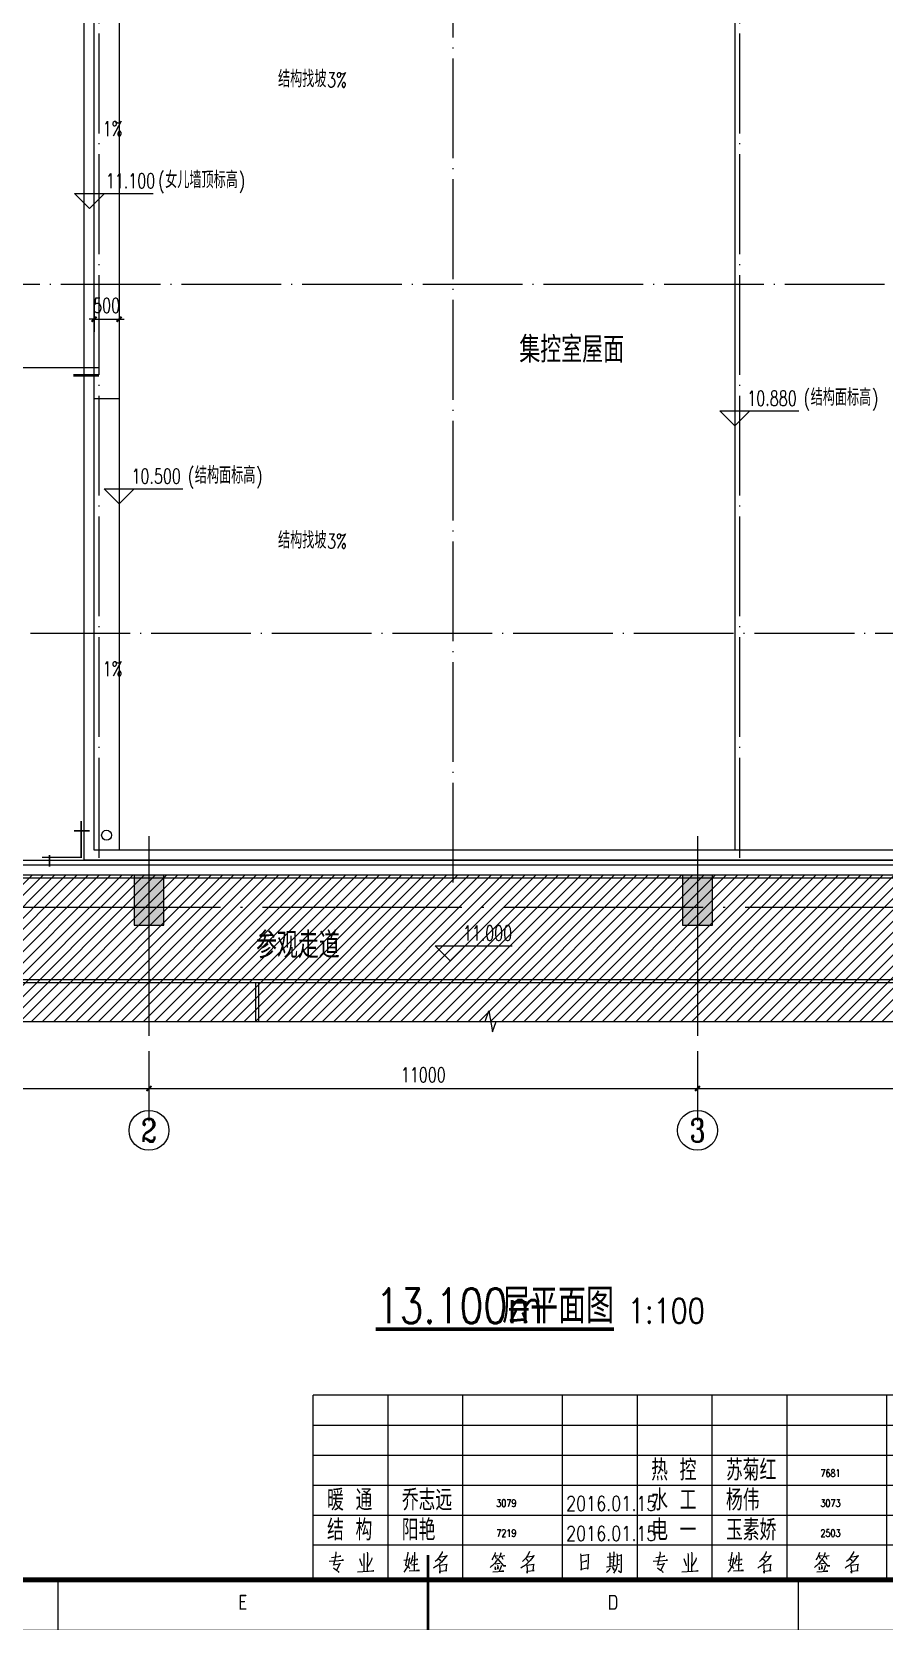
# Model space of a CAD drawing. Extents: x -93062 to 326984, y -142534 to 91021.
# Drawn here: x 146443 to 163530, y 6871 to 38924 of the extents above; entities that cross this region are included whole.
import ezdxf
from ezdxf.enums import TextEntityAlignment as Align

# ---------------------------------------------------------------- set-up
doc = ezdxf.new("R2010")
doc.units = 0
doc.header["$LTSCALE"] = 1000
doc.header["$MEASUREMENT"] = 0
doc.linetypes.add('DOTE', pattern=[2.42, 2, -0.2, 0.02, -0.2])
doc.layers.get('0').update_dxf_attribs({"color": 8})
doc.layers.get('Defpoints').update_dxf_attribs({"color": 8})
for name, color, linetype in [('AXIS', 8, 'Continuous'), ('AXIS_TEXT', 8, 'Continuous'), ('COLUMN', 8, 'Continuous'), ('DIM_ELEV', 8, 'Continuous'), ('DIM_IDEN', 8, 'Continuous'), ('DIM_SYMB', 8, 'Continuous'), ('DOTE', 8, 'DOTE'), ('GROUND', 8, 'Continuous'), ('HANDRAIL', 8, 'FENCELINE1'), ('HQ1', 8, 'Continuous'), ('HQ2', 8, 'Continuous'), ('PROFILED STEEL SHEET', 8, 'Continuous'), ('PUB_DIM', 8, 'Continuous'), ('PUB_HATCH', 8, 'Continuous'), ('PUB_TEXT', 8, 'Continuous'), ('TEXT', 8, 'Continuous'), ('WALL-PARAPET', 8, 'Continuous')]:
    doc.layers.add(name, color=color, linetype=linetype)
doc.styles.add('_TCH_AXIS', font='COMPLEX', dxfattribs={"bigfont": 'GBCBIG'})
doc.styles.add('_TCH_DIM', font='SIMPLEX', dxfattribs={"bigfont": 'GBCBIG'})
doc.styles.add('_TCH_DIM_T3', font='SIMPLEX', dxfattribs={"width": 0.705882, "bigfont": 'GBCBIG'})
doc.styles.add('COMPLEX', font='COMPLEX')
doc.styles.add('HZTXT', font='geditxt.shx', dxfattribs={"width": 0.8, "bigfont": 'hztxt1.shx'})
doc.styles.get("Standard").update_dxf_attribs({"font": 'gbenor.shx', "bigfont": 'gbcbig.shx'})
doc.styles.add('TK', font='GEDITXT.SHX', dxfattribs={"width": 0.85, "height": 3.5, "bigfont": 'DXT.SHX'})
doc.linetypes.add('FENCELINE1', pattern='A,0.25,-0.1,[133,ltypeshp.shx,S=0.1,R=0,X=-0.1,Y=0],-0.1,1', length=1.45)
doc.dimstyles.new('_TCH_ARCH&&100', dxfattribs={"dimtxt": 297.5, "dimasz": 100, "dimexe": 250, "dimexo": 300, "dimgap": 126.25, "dimtad": 1, "dimdec": 0, "dimzin": 0, "dimdsep": 46, "dimtxsty": '_TCH_DIM_T3', "dimblk": 'ARCHTICK', "dimcen": 0.09, "dimazin": 2, "dimtfac": 1, "dimtdec": 0, "dimtix": 1, "dimtmove": 2, "dimatfit": 3, "dimfxl": 1, "dimtolj": 1, "dimtzin": 0, "dimarcsym": 0})

# ---------------------------------------------------------------- blocks, each defined once
blk = doc.blocks.new('GEDI_WK_A1_V')
at = {"color": 3}
for p, q in [((222.75, 10), (222.75, 0)), ((297, 10), (297, 0)), ((371.25, 10), (371.25, 0))]:
    blk.add_line(p, q, dxfattribs=at)
for points, const_width in [([(0, 841), (0, 0), (594, 0), (594, 841)], 0.1), ([(10, 816), (10, 10), (584, 10), (584, 816)], 1)]:
    blk.add_lwpolyline(points, close=True, dxfattribs=dict(at, const_width=const_width))
at = {"color": 3, "const_width": 0.5}
blk.add_lwpolyline([(297, 15), (297, 0)], dxfattribs=at)
at = {"color": 3}
for s, p in [('E', (259.88, 4)), ('D', (334.12, 4))]:
    blk.add_text(s, height=3, dxfattribs=at).set_placement(p, align=Align.CENTER)
blk = doc.blocks.new('GEDI_HQ1_2012')
at = {"layer": 'HQ1', "color": 2}
for p, q in [((0, 37), (-65, 37)), ((-65, 0), (-65, 37)), ((-50, 0), (-50, 37)), ((-35, 0), (-35, 37)), ((-15, 0), (-15, 37)), ((0, 0), (0, 37)), ((-65, 31), (0, 31)), ((-65, 25), (0, 25)), ((-65, 19), (0, 19)), ((-65, 13), (0, 13)), ((-65, 7), (0, 7)), ((0, 0), (0, 7)), ((-65, 0), (0, 0))]:
    blk.add_line(p, q, dxfattribs=at)
at = {"layer": 'HQ1', "color": 7, "lineweight": 0}
for points in [[(-61.84, 3.75), (-58.95, 3.96), (-59.09, 3.99), (-59.26, 3.96)], [(-61.32, 4.51), (-59.5, 4.74), (-59.61, 4.74), (-59.81, 4.67)], [(-60.48, 5.59), (-60.45, 5.32), (-60.68, 4.06), (-60.94, 2.94), (-61, 3), (-59.61, 3.24), (-59.64, 3.34), (-60.33, 1.98)], [(-55.7, 4.3), (-55.3, 3.17), (-55.24, 2.8)], [(-54.89, 5.32), (-54.83, 5.02), (-54.83, 1.71)], [(-54.16, 5.56), (-54.1, 5.29), (-54.16, 1.74)], [(-53.24, 4.44), (-53.3, 3.99), (-53.67, 3.34), (-54.13, 2.66)], [(-45.7, 4.4), (-45.7, 4.26), (-45.81, 3.69), (-45.9, 3.24), (-45.95, 2.94), (-46.07, 2.69), (-46.25, 2.39), (-46.42, 2.12), (-46.62, 1.84), (-46.85, 1.57)], [(-46.82, 3.96), (-45.72, 4.09)], [(-46.04, 5.53), (-46.04, 5.36), (-46.48, 3), (-46.3, 2.9), (-46.1, 2.73), (-45.92, 2.59), (-45.78, 2.42), (-45.7, 2.25)], [(-45.12, 4.88), (-45.12, 4.64), (-45.26, 3.99), (-45.4, 3.58), (-45.58, 3.21)], [(-45.17, 3.96), (-44.02, 4.06), (-44.1, 4.09), (-44.27, 4.06)], [(-44.71, 5.53), (-44.68, 5.32), (-44.74, 1.88)], [(-39.56, 4.64), (-39.47, 4.61), (-38.17, 4.84), (-38.25, 4.91), (-38.49, 4.57), (-38.74, 4.2), (-39.01, 3.89), (-39.3, 3.58), (-39.62, 3.27), (-39.96, 2.97), (-40.34, 2.69), (-40.4, 2.66), (-40.63, 2.52), (-40.86, 2.36)], [(-39.15, 5.7), (-39.18, 5.46), (-39.53, 4.91), (-39.73, 4.57), (-39.96, 4.26), (-40.25, 3.92), (-40.54, 3.69)], [(-39.88, 4.26), (-39.82, 4.23), (-39.5, 3.92), (-39.47, 3.75), (-39.59, 3.99)], [(-27.95, 4.37), (-27.98, 4.2), (-28.44, 3.58), (-28.47, 3.51), (-28.7, 3.21), (-29.11, 2.83), (-29.31, 2.66), (-29.51, 2.49)], [(-28.5, 5.49), (-28.53, 5.26), (-28.76, 4.74), (-28.96, 4.33), (-29.2, 3.99)], [(-28.73, 4.81), (-27.89, 4.91)], [(-28.53, 4.78), (-28.33, 4.26)], [(-27.57, 3.27), (-28.5, 3.14)], [(-28.01, 4.13), (-26.85, 2.83), (-26.38, 2.83), (-26.85, 2.87), (-27.08, 3.11)], [(-27.43, 5.49), (-27.4, 5.32), (-27.75, 4.37)], [(-27.6, 4.71), (-26.56, 4.88)], [(-27.28, 4.67), (-27.02, 4.13)], [(-22.07, 4.64), (-21.98, 4.61), (-20.68, 4.84), (-20.76, 4.91), (-20.99, 4.57), (-21.26, 4.2), (-21.52, 3.89), (-21.81, 3.58), (-22.12, 3.27), (-22.47, 2.97), (-22.85, 2.69), (-22.91, 2.66), (-23.14, 2.52), (-23.37, 2.36)], [(-21.66, 5.7), (-21.69, 5.46), (-22.04, 4.91), (-22.24, 4.57), (-22.47, 4.26), (-22.76, 3.92), (-23.05, 3.69)], [(-22.39, 4.26), (-22.33, 4.23), (-22.01, 3.92), (-21.98, 3.75), (-22.1, 3.99)], [(-11.41, 5.19), (-11.35, 4.84), (-11.32, 4.09), (-11.29, 3.31), (-11.29, 3.21), (-11.29, 2.66), (-11.29, 1.94), (-11.29, 2.18), (-10.17, 2.39), (-9.93, 2.15), (-9.87, 2.46), (-9.87, 2.87), (-9.84, 3.65), (-9.82, 4.47), (-9.82, 5.15), (-9.79, 5.05), (-11.32, 4.81)], [(-11.29, 3.58), (-10.17, 3.79), (-10.28, 3.82), (-10.54, 3.69)], [(-6.08, 4.57), (-4.37, 4.78)], [(-5.62, 5.49), (-5.56, 5.29), (-5.56, 2.73)], [(-5.53, 3.99), (-5.01, 4.09)], [(-5.5, 3.41), (-5.04, 3.51)], [(-4.8, 5.7), (-4.75, 5.49), (-4.83, 2.83)], [(-4.14, 5.22), (-4.05, 4.84), (-4.05, 4.09), (-4.08, 3.27), (-4.14, 2.76), (-4.28, 2.22), (-4.46, 1.88), (-4.78, 1.37)], [(-4.05, 4.81), (-3.18, 4.98), (-3.27, 5.08), (-3.27, 4.03), (-3.27, 3.96), (-3.24, 2.42), (-3.27, 1.84), (-3.3, 1.5), (-3.33, 1.4), (-3.76, 1.84), (-3.36, 1.54)], [(-4.02, 3.96), (-3.53, 4.06)], [(-60.97, 2.42), (-60.62, 2.15), (-60.39, 1.98), (-60.13, 1.81), (-59.99, 1.67), (-59.9, 1.5)], [(-56.1, 1.64), (-52.83, 1.81), (-52.98, 1.84), (-53.3, 1.77)], [(-45.75, 1.81), (-43.72, 1.91), (-43.93, 1.94), (-44.27, 1.88)], [(-45.29, 3), (-44.07, 3.17), (-44.22, 3.17), (-44.36, 3.11)], [(-39.73, 3.04), (-39.67, 2.94), (-39.62, 2.08), (-39.59, 1.98), (-39.59, 1.37), (-39.62, 1.64), (-39.62, 1.74), (-38.19, 1.91), (-38.22, 1.91), (-38.37, 1.91), (-38.22, 3.17), (-38.17, 3.11), (-38.25, 3.07), (-39.64, 2.87)], [(-28.99, 1.61), (-26.79, 1.77), (-26.93, 1.77), (-27.25, 1.74)], [(-28.62, 2.66), (-28.47, 2.22), (-28.47, 2.01), (-28.5, 2.29)], [(-28.07, 2.94), (-27.95, 2.42), (-28.01, 2.15), (-28.01, 2.52)], [(-27.34, 2.9), (-27.34, 2.66), (-27.69, 1.71)], [(-22.24, 3.04), (-22.18, 2.94), (-22.12, 2.08), (-22.1, 1.98), (-22.1, 1.37), (-22.12, 1.64), (-22.12, 1.74), (-20.71, 1.91), (-20.74, 1.91), (-20.88, 1.91), (-20.74, 3.17), (-20.68, 3.11), (-20.76, 3.07), (-22.15, 2.87)], [(-6.17, 2.63), (-4.37, 2.9), (-4.46, 2.94), (-4.57, 2.83)], [(-5.5, 2.42), (-5.53, 2.25), (-5.76, 1.91), (-5.97, 1.67), (-6.17, 1.5)], [(-5.04, 2.52), (-4.72, 2.12), (-4.72, 1.94), (-4.83, 2.25)], [(-4.08, 3.07), (-4.02, 3.07), (-3.56, 3.17)]]:
    blk.add_lwpolyline(points, dxfattribs=at)
blk.add_text('223344', height=0.0001).set_placement((-22.1, 1.74))
blk = doc.blocks.new('GEDI_HQ2_2012')
at = {"layer": 'HQ2', "color": 2}
for p, q in [((0, 37), (-65, 37)), ((-65, 0), (-65, 37)), ((-50, 0), (-50, 37)), ((-35, 0), (-35, 37)), ((-15, 0), (-15, 37)), ((0, 0), (0, 37)), ((-65, 31), (0, 31)), ((-65, 25), (0, 25)), ((-65, 19), (0, 19)), ((-65, 13), (0, 13)), ((-65, 7), (0, 7)), ((0, 0), (0, 7)), ((-65, 0), (0, 0))]:
    blk.add_line(p, q, dxfattribs=at)
at = {"layer": 'HQ2', "color": 7, "lineweight": 0}
for points in [[(-61.84, 3.75), (-58.95, 3.96), (-59.09, 3.99), (-59.26, 3.96)], [(-61.32, 4.51), (-59.5, 4.74), (-59.61, 4.74), (-59.81, 4.67)], [(-60.48, 5.59), (-60.45, 5.32), (-60.68, 4.06), (-60.94, 2.94), (-61, 3), (-59.61, 3.24), (-59.64, 3.34), (-60.33, 1.98)], [(-55.7, 4.3), (-55.3, 3.17), (-55.24, 2.8)], [(-54.89, 5.32), (-54.83, 5.02), (-54.83, 1.71)], [(-54.16, 5.56), (-54.1, 5.29), (-54.16, 1.74)], [(-53.24, 4.44), (-53.3, 3.99), (-53.67, 3.34), (-54.13, 2.66)], [(-45.7, 4.4), (-45.7, 4.26), (-45.81, 3.69), (-45.9, 3.24), (-45.95, 2.94), (-46.07, 2.69), (-46.25, 2.39), (-46.42, 2.12), (-46.62, 1.84), (-46.85, 1.57)], [(-46.82, 3.96), (-45.72, 4.09)], [(-46.04, 5.53), (-46.04, 5.36), (-46.48, 3), (-46.3, 2.9), (-46.1, 2.73), (-45.92, 2.59), (-45.78, 2.42), (-45.7, 2.25)], [(-45.12, 4.88), (-45.12, 4.64), (-45.26, 3.99), (-45.4, 3.58), (-45.58, 3.21)], [(-45.17, 3.96), (-44.02, 4.06), (-44.1, 4.09), (-44.27, 4.06)], [(-44.71, 5.53), (-44.68, 5.32), (-44.74, 1.88)], [(-39.56, 4.64), (-39.47, 4.61), (-38.17, 4.84), (-38.25, 4.91), (-38.49, 4.57), (-38.74, 4.2), (-39.01, 3.89), (-39.3, 3.58), (-39.62, 3.27), (-39.96, 2.97), (-40.34, 2.69), (-40.4, 2.66), (-40.63, 2.52), (-40.86, 2.36)], [(-39.15, 5.7), (-39.18, 5.46), (-39.53, 4.91), (-39.73, 4.57), (-39.96, 4.26), (-40.25, 3.92), (-40.54, 3.69)], [(-39.88, 4.26), (-39.82, 4.23), (-39.5, 3.92), (-39.47, 3.75), (-39.59, 3.99)], [(-27.95, 4.37), (-27.98, 4.2), (-28.44, 3.58), (-28.47, 3.51), (-28.7, 3.21), (-29.11, 2.83), (-29.31, 2.66), (-29.51, 2.49)], [(-28.5, 5.49), (-28.53, 5.26), (-28.76, 4.74), (-28.96, 4.33), (-29.2, 3.99)], [(-28.73, 4.81), (-27.89, 4.91)], [(-28.53, 4.78), (-28.33, 4.26)], [(-27.57, 3.27), (-28.5, 3.14)], [(-28.01, 4.13), (-26.85, 2.83), (-26.38, 2.83), (-26.85, 2.87), (-27.08, 3.11)], [(-27.43, 5.49), (-27.4, 5.32), (-27.75, 4.37)], [(-27.6, 4.71), (-26.56, 4.88)], [(-27.28, 4.67), (-27.02, 4.13)], [(-22.07, 4.64), (-21.98, 4.61), (-20.68, 4.84), (-20.76, 4.91), (-20.99, 4.57), (-21.26, 4.2), (-21.52, 3.89), (-21.81, 3.58), (-22.12, 3.27), (-22.47, 2.97), (-22.85, 2.69), (-22.91, 2.66), (-23.14, 2.52), (-23.37, 2.36)], [(-21.66, 5.7), (-21.69, 5.46), (-22.04, 4.91), (-22.24, 4.57), (-22.47, 4.26), (-22.76, 3.92), (-23.05, 3.69)], [(-22.39, 4.26), (-22.33, 4.23), (-22.01, 3.92), (-21.98, 3.75), (-22.1, 3.99)], [(-11.41, 5.19), (-11.35, 4.84), (-11.32, 4.09), (-11.29, 3.31), (-11.29, 3.21), (-11.29, 2.66), (-11.29, 1.94), (-11.29, 2.18), (-10.17, 2.39), (-9.93, 2.15), (-9.87, 2.46), (-9.87, 2.87), (-9.84, 3.65), (-9.82, 4.47), (-9.82, 5.15), (-9.79, 5.05), (-11.32, 4.81)], [(-11.29, 3.58), (-10.17, 3.79), (-10.28, 3.82), (-10.54, 3.69)], [(-6.08, 4.57), (-4.37, 4.78)], [(-5.62, 5.49), (-5.56, 5.29), (-5.56, 2.73)], [(-5.53, 3.99), (-5.01, 4.09)], [(-5.5, 3.41), (-5.04, 3.51)], [(-4.8, 5.7), (-4.75, 5.49), (-4.83, 2.83)], [(-4.14, 5.22), (-4.05, 4.84), (-4.05, 4.09), (-4.08, 3.27), (-4.14, 2.76), (-4.28, 2.22), (-4.46, 1.88), (-4.78, 1.37)], [(-4.05, 4.81), (-3.18, 4.98), (-3.27, 5.08), (-3.27, 4.03), (-3.27, 3.96), (-3.24, 2.42), (-3.27, 1.84), (-3.3, 1.5), (-3.33, 1.4), (-3.76, 1.84), (-3.36, 1.54)], [(-4.02, 3.96), (-3.53, 4.06)], [(-60.97, 2.42), (-60.62, 2.15), (-60.39, 1.98), (-60.13, 1.81), (-59.99, 1.67), (-59.9, 1.5)], [(-56.1, 1.64), (-52.83, 1.81), (-52.98, 1.84), (-53.3, 1.77)], [(-45.75, 1.81), (-43.72, 1.91), (-43.93, 1.94), (-44.27, 1.88)], [(-45.29, 3), (-44.07, 3.17), (-44.22, 3.17), (-44.36, 3.11)], [(-39.73, 3.04), (-39.67, 2.94), (-39.62, 2.08), (-39.59, 1.98), (-39.59, 1.37), (-39.62, 1.64), (-39.62, 1.74), (-38.19, 1.91), (-38.22, 1.91), (-38.37, 1.91), (-38.22, 3.17), (-38.17, 3.11), (-38.25, 3.07), (-39.64, 2.87)], [(-28.99, 1.61), (-26.79, 1.77), (-26.93, 1.77), (-27.25, 1.74)], [(-28.62, 2.66), (-28.47, 2.22), (-28.47, 2.01), (-28.5, 2.29)], [(-28.07, 2.94), (-27.95, 2.42), (-28.01, 2.15), (-28.01, 2.52)], [(-27.34, 2.9), (-27.34, 2.66), (-27.69, 1.71)], [(-22.24, 3.04), (-22.18, 2.94), (-22.12, 2.08), (-22.1, 1.98), (-22.1, 1.37), (-22.12, 1.64), (-22.12, 1.74), (-20.71, 1.91), (-20.74, 1.91), (-20.88, 1.91), (-20.74, 3.17), (-20.68, 3.11), (-20.76, 3.07), (-22.15, 2.87)], [(-6.17, 2.63), (-4.37, 2.9), (-4.46, 2.94), (-4.57, 2.83)], [(-5.5, 2.42), (-5.53, 2.25), (-5.76, 1.91), (-5.97, 1.67), (-6.17, 1.5)], [(-5.04, 2.52), (-4.72, 2.12), (-4.72, 1.94), (-4.83, 2.25)], [(-4.08, 3.07), (-4.02, 3.07), (-3.56, 3.17)]]:
    blk.add_lwpolyline(points, dxfattribs=at)
blk.add_text('112233', height=0.0001).set_placement((-22.1, 1.74))
blk = doc.blocks.new('A$C711966D6')
for name, p in [('GEDI_WK_A1_V', (0, 0)), ('GEDI_HQ2_2012', (339, 10)), ('GEDI_HQ1_2012', (404, 10))]:
    blk.add_blockref(name, p)
at = {"style": 'TK', "width": 0.85}
for tag, height, p in [('PROJECTNAME', 4.75, (529, 44)), ('PHASE', 4, (571, 44)), ('DRAWINGNAME', 4.75, (539, 31))]:
    blk.add_attdef(tag, text='', height=height, dxfattribs=at).set_placement(p, align=Align.MIDDLE_CENTER)
for tag, p, height in [('APPROVE', (416, 32.75), 3.5), ('DESIGN', (461, 32.75), 3.5), ('REVIEW1', (416, 25.75), 3.5), ('DRAW', (461, 25.75), 3.5), ('DRAWINGNUMBER', (511, 18.5), 4), ('REVIEW2', (416, 18.75), 3.5), ('PROPORTION', (461, 18.75), 3.5), ('CHECK', (416, 11.75), 3.5), ('DATE', (461, 11.75), 3.5), ('VERSION', (577, 11.75), 3.5)]:
    blk.add_attdef(tag, p, '', height=height, dxfattribs=at)
blk = doc.blocks.new('是飞洒发时')
at = {"xscale": 100, "yscale": 100, "zscale": 100}
blk.add_blockref('A$C711966D6', (0, 0), dxfattribs=at)
blk = doc.blocks.new('_AXISO')
blk.add_circle((0, 0), 0.5)
at = {"layer": 'AXIS_TEXT', "style": 'COMPLEX', "width": 1.041667}
blk.add_attdef('A', text='', height=0.56, dxfattribs=at).set_placement((-0.25, -0.28), (0.25, -0.28), align=Align.FIT)
blk = doc.blocks.new('_ArchTick')
at = {"color": 0, "linetype": 'ByBlock', "const_width": 0.4}
blk.add_lwpolyline([(-0.5, -0.5), (0.5, 0.5)], dxfattribs=at)
blk = doc.blocks.new('*D1590')
at = {"layer": 'Defpoints', "color": 0, "transparency": 16777216}
for p in [(0, -2876), (8500, -2876), (8500, -3627)]:
    blk.add_point(p, dxfattribs=at)
at = {"layer": 'PUB_DIM', "color": 0, "lineweight": -2, "transparency": 16777216}
for p, q in [((0, -3176), (0, -3877)), ((8500, -3176), (8500, -3877)), ((0, -3627), (8500, -3627))]:
    blk.add_line(p, q, dxfattribs=at)
at = {"layer": 'PUB_DIM', "color": 0, "lineweight": -2, "transparency": 16777216, "xscale": 100, "yscale": 100, "zscale": 100, "rotation": 180}
blk.add_blockref('_ArchTick', (0, -3627), dxfattribs=at)
at = {"layer": 'PUB_DIM', "color": 0, "lineweight": -2, "transparency": 16777216, "xscale": 100, "yscale": 100, "zscale": 100}
blk.add_blockref('_ArchTick', (8500, -3627), dxfattribs=at)
at = {"layer": 'PUB_DIM', "color": 0, "transparency": 16777216, "insert": (4250, -3352), "char_height": 297.5, "attachment_point": 5, "style": '_TCH_DIM_T3'}
blk.add_mtext('\\A1;8500', dxfattribs=at)
blk = doc.blocks.new('*D1591')
at = {"layer": 'Defpoints', "color": 0, "transparency": 16777216}
for p in [(8500, -2876), (19500, -2876), (19500, -3627)]:
    blk.add_point(p, dxfattribs=at)
at = {"layer": 'PUB_DIM', "color": 0, "lineweight": -2, "transparency": 16777216}
for p, q in [((8500, -3176), (8500, -3877)), ((19500, -3176), (19500, -3877)), ((8500, -3627), (19500, -3627))]:
    blk.add_line(p, q, dxfattribs=at)
at = {"layer": 'PUB_DIM', "color": 0, "lineweight": -2, "transparency": 16777216, "xscale": 100, "yscale": 100, "zscale": 100, "rotation": 180}
blk.add_blockref('_ArchTick', (8500, -3627), dxfattribs=at)
at = {"layer": 'PUB_DIM', "color": 0, "lineweight": -2, "transparency": 16777216, "xscale": 100, "yscale": 100, "zscale": 100}
blk.add_blockref('_ArchTick', (19500, -3627), dxfattribs=at)
at = {"layer": 'PUB_DIM', "color": 0, "transparency": 16777216, "insert": (14000, -3352), "char_height": 297.5, "attachment_point": 5, "style": '_TCH_DIM_T3'}
blk.add_mtext('\\A1;11000', dxfattribs=at)
blk = doc.blocks.new('*D1592')
at = {"layer": 'Defpoints', "color": 0, "transparency": 16777216}
for p in [(19500, -2876), (29200, -2876), (29200, -3627)]:
    blk.add_point(p, dxfattribs=at)
at = {"layer": 'PUB_DIM', "color": 0, "lineweight": -2, "transparency": 16777216}
for p, q in [((19500, -3176), (19500, -3877)), ((29200, -3176), (29200, -3877)), ((19500, -3627), (29200, -3627))]:
    blk.add_line(p, q, dxfattribs=at)
at = {"layer": 'PUB_DIM', "color": 0, "lineweight": -2, "transparency": 16777216, "xscale": 100, "yscale": 100, "zscale": 100, "rotation": 180}
blk.add_blockref('_ArchTick', (19500, -3627), dxfattribs=at)
at = {"layer": 'PUB_DIM', "color": 0, "lineweight": -2, "transparency": 16777216, "xscale": 100, "yscale": 100, "zscale": 100}
blk.add_blockref('_ArchTick', (29200, -3627), dxfattribs=at)
at = {"layer": 'PUB_DIM', "color": 0, "transparency": 16777216, "insert": (24350, -3352), "char_height": 297.5, "attachment_point": 5, "style": '_TCH_DIM_T3'}
blk.add_mtext('\\A1;9700', dxfattribs=at)
blk = doc.blocks.new('*D109')
at = {"layer": 'Defpoints', "color": 0, "transparency": 16777216}
for p in [(147689, 33872), (148189, 33872), (148189, 33165)]:
    blk.add_point(p, dxfattribs=at)
at = {"layer": 'PUB_DIM', "color": 0, "lineweight": -2, "transparency": 16777216}
for p, q in [((147689, 33572), (147689, 32915)), ((148189, 33572), (148189, 32915)), ((147689, 33165), (147589, 33165)), ((147689, 33165), (148189, 33165)), ((148189, 33165), (148289, 33165))]:
    blk.add_line(p, q, dxfattribs=at)
at = {"layer": 'PUB_DIM', "color": 0, "lineweight": -2, "transparency": 16777216, "xscale": 100, "yscale": 100, "zscale": 100}
blk.add_blockref('_ArchTick', (147689, 33165), dxfattribs=at)
at = {"layer": 'PUB_DIM', "color": 0, "lineweight": -2, "transparency": 16777216, "xscale": 100, "yscale": 100, "zscale": 100, "rotation": 180}
blk.add_blockref('_ArchTick', (148189, 33165), dxfattribs=at)
at = {"layer": 'PUB_DIM', "color": 0, "transparency": 16777216, "insert": (147939, 33440), "char_height": 297.5, "attachment_point": 5, "style": '_TCH_DIM_T3'}
blk.add_mtext('\\A1;500', dxfattribs=at)
blk = doc.blocks.new('A$C5C1E2F63')
at = {"layer": 'AXIS'}
for p, q in [((8500, -2876.1), (8500, -4065.4)), ((19500, -2876.1), (19500, -4065.4))]:
    blk.add_line(p, q, dxfattribs=at)
ref = blk.add_blockref('_AXISO', (8500, -4465.4), dxfattribs=dict(at, xscale=800, yscale=800, zscale=800))
ref.add_attrib('A', '2', dxfattribs={"layer": 'AXIS_TEXT', "height": 465.9, "style": '_TCH_AXIS'}).set_placement((8344.7, -4698.4), (8655.3, -4698.4), align=Align.FIT)
ref = blk.add_blockref('_AXISO', (19500, -4465.4), dxfattribs=dict(at, xscale=800, yscale=800, zscale=800))
ref.add_attrib('A', '3', dxfattribs={"layer": 'AXIS_TEXT', "height": 465.9, "style": '_TCH_AXIS'}).set_placement((19344.7, -4698.4), (19655.3, -4698.4), align=Align.FIT)
at = {"layer": 'PUB_DIM'}
for p1, p2, picture, middle in [((0, -2876.1), (8500, -2876.1), '*D1590', (4250, -3352.2)), ((8500, -2876.1), (19500, -2876.1), '*D1591', (14000, -3352.2)), ((19500, -2876.1), (29200, -2876.1), '*D1592', (24350, -3352.2))]:
    dim = blk.add_aligned_dim(p1=p1, p2=p2, distance=-751, dimstyle='_TCH_ARCH&&100', dxfattribs=at)
    dim.commit()
    dim.dimension.update_dxf_attribs({"geometry": picture, "text_midpoint": middle})
blk = doc.blocks.new('A$C3B157122')
at = {"layer": 'PUB_HATCH'}
for points in [[(12200, -5085), (12800, -5085), (12800, -4085), (12200, -4085)], [(23200, -5085), (23800, -5085), (23800, -4085), (23200, -4085)]]:
    blk.add_hatch(color=256, dxfattribs=at).paths.add_polyline_path(points)
at = {"layer": 'COLUMN'}
for p, q in [((12800, -4085), (12200, -4085)), ((12200, -4085), (12200, -5085)), ((12800, -5085), (12800, -4085)), ((23800, -4085), (23200, -4085)), ((23200, -4085), (23200, -5085)), ((23800, -5085), (23800, -4085)), ((12200, -5085), (12800, -5085)), ((23200, -5085), (23800, -5085))]:
    blk.add_line(p, q, dxfattribs=at)
at = {"layer": 'DIM_ELEV'}
for p, q in [((18542, -5800), (18242, -5500)), ((18242, -5500), (19783, -5500)), ((18542, -5800), (18842, -5500))]:
    blk.add_line(p, q, dxfattribs=at)
at = {"layer": 'DOTE', "ltscale": 2}
for p, q in [((12500, -3305), (12500, -9017)), ((23500, -3305), (23500, -9017)), ((38134, -4735), (0, -4735))]:
    blk.add_line(p, q, dxfattribs=at)
at = {"layer": 'HANDRAIL', "linetype": 'ByBlock', "ltscale": 0.4}
blk.add_line((37428, -4085), (5050, -4085), dxfattribs=at)
at = {"layer": 'HANDRAIL', "ltscale": 0.4}
blk.add_line((37428, -4145), (5050, -4145), dxfattribs=at)
blk.add_lwpolyline([(6750, -7017), (6750, -6175), (37428, -6175)], dxfattribs=at)
at = {"layer": 'HANDRAIL', "linetype": 'ByBlock', "ltscale": 0.4}
blk.add_lwpolyline([(6810, -6235), (37428, -6235)], dxfattribs=at)
at = {"layer": 'HANDRAIL', "color": 131, "ltscale": 0.4}
blk.add_lwpolyline([(14640, -7017), (14640, -6235)], dxfattribs=at)
at = {"layer": 'HANDRAIL', "color": 131, "linetype": 'ByBlock', "ltscale": 0.4}
blk.add_lwpolyline([(14700, -7017), (14700, -6235)], dxfattribs=at)
at = {"layer": 'PROFILED STEEL SHEET'}
for points in [[(2950, -7017), (2950, -3785), (37428, -3785)], [(3040, -7017), (3040, -3875), (37428, -3875)]]:
    blk.add_lwpolyline(points, dxfattribs=at)
blk.add_blockref('A$C5C1E2F63', (4000, -4735))
at = {"layer": 'PUB_TEXT', "style": '_TCH_DIM', "width": 0.705882}
blk.add_text('11.000', height=297.5, dxfattribs=at).set_placement((18793, -5395))
at = {"layer": 'TEXT', "style": 'HZTXT', "width": 0.8}
blk.add_text('参观走道', height=525, dxfattribs=at).set_placement((14646, -5750))

msp = doc.modelspace()

# ---------------------------------------------------------------- hatches: boundary and pattern name
h = msp.add_hatch()
h.set_pattern_fill('ANSI31', color=256, scale=100)
h.set_pattern_definition([(45, (181223.65, 0), (-112.2532, 112.2532), [])])
h.paths.add_polyline_path([(139239.4, 19090.6), (173717.2, 19090.6), (173717.2, 22022.1), (139239.4, 22022.1)])

# ---------------------------------------------------------------- linework, layer by layer
msp.add_lwpolyline([(139239.4, 19090.6), (173717.2, 19090.6), (173717.2, 22022.1), (139239.4, 22022.1)], close=True)
at = {"layer": 'DIM_ELEV'}
for p, q in [((147594.5, 35387), (147294.5, 35687)), ((147294.5, 35687), (148873.3, 35687)), ((147594.5, 35387), (147894.5, 35687)), ((160539.4, 31027.4), (160239.4, 31327.4)), ((160239.4, 31327.4), (161818.2, 31327.4)), ((160539.4, 31027.4), (160839.4, 31327.4)), ((148189.4, 29465.5), (147889.4, 29765.5)), ((147889.4, 29765.5), (149468.2, 29765.5)), ((148189.4, 29465.5), (148489.4, 29765.5))]:
    msp.add_line(p, q, dxfattribs=at)
at = {"layer": 'DIM_IDEN'}
msp.add_line((147789.4, 32192), (141313.9, 32192), dxfattribs=at)
at = {"layer": 'DIM_IDEN', "const_width": 50}
msp.add_lwpolyline([(147789.4, 32042), (147273.4, 32042)], dxfattribs=at)
at = {"layer": 'DIM_SYMB'}
for points in [[(148031.5, 37239.5, 0, 0, 0), (148031.5, 38473.5, 80, 0, 0), (148031.5, 38773.5, 0, 0, 0)], [(152740, 37709.5, 0, 0, 0), (150750.5, 37709.5, 80, 0, 0), (150450.5, 37709.5, 0, 0, 0)], [(152740, 28463.5, 0, 0, 0), (150750.5, 28463.5, 80, 0, 0), (150450.5, 28463.5, 0, 0, 0)], [(148031.5, 25904.6, 0, 0, 0), (148031.5, 24670.6, 80, 0, 0), (148031.5, 24370.6, 0, 0, 0)]]:
    msp.add_lwpolyline(points, format="xyseb", dxfattribs=at)
msp.add_lwpolyline([(137564.2, 19090.6), (155528.2, 19090.6), (155604.6, 19300.6), (155678.7, 18880.6), (155753.2, 19090.6), (173717.2, 19090.6)], dxfattribs=at)
at = {"layer": 'DIM_SYMB', "const_width": 70}
msp.add_lwpolyline([(153334.9, 12921.3), (158112.5, 12921.3)], dxfattribs=at)
at = {"layer": 'DOTE'}
for p, q in [((144600.9, 33872.1), (173506.9, 33872.1)), ((136734.2, 26872.1), (173506.9, 26872.1)), ((138603.5, 22322.1), (175371.5, 22322.1)), ((144600.9, 22322.1), (173506.9, 22322.1))]:
    msp.add_line(p, q, dxfattribs=at)
for points in [[(147789.4, 22372.1), (147789.4, 86156)], [(154889.4, 21872.1), (154889.4, 86156)], [(160639.4, 22372.1), (160639.4, 86156)]]:
    msp.add_lwpolyline(points, dxfattribs=at)
at = {"layer": 'GROUND'}
for p, q in [((148189.4, 40622.1), (148189.4, 22522.1)), ((160539.4, 40522.1), (160539.4, 22522.1)), ((148189.4, 31572.1), (147689.4, 31572.1))]:
    msp.add_line(p, q, dxfattribs=at)
msp.add_circle((147939.4, 22822.1), 100, dxfattribs=at)
at = {"layer": 'PROFILED STEEL SHEET', "const_width": 30}
for points in [[(147430, 23107.4), (147430, 22378.5), (146641.7, 22378.5)], [(147284.9, 22911.5), (147602.6, 22911.5)], [(146795.9, 22427.4), (146795.9, 22190.9)]]:
    msp.add_lwpolyline(points, dxfattribs=at)
at = {"layer": 'WALL-PARAPET'}
for p, q in [((147489.4, 22322.1), (147489.4, 40622.1)), ((147689.4, 22522.1), (147689.4, 40622.1)), ((171039.4, 22522.1), (147689.4, 22522.1)), ((171239.4, 22322.1), (147489.4, 22322.1))]:
    msp.add_line(p, q, dxfattribs=at)

# ---------------------------------------------------------------- block references
for name, p in [('是飞洒发时', (124684, 6896)), ('A$C3B157122', (136289.2, 26107.6))]:
    msp.add_blockref(name, p)

# ---------------------------------------------------------------- texts
at = {"style": 'HZTXT', "width": 0.8}
for s, height, p in [('热', 420, (158860.5, 9887)), ('控', 420, (159431.7, 9887)), ('苏菊红', 420, (160360.5, 9887)), ('7681', 147, (162254, 9961.5)), ('暖', 420, (152360.5, 9287)), ('通', 420, (152931.7, 9287)), ('乔志远', 420, (153860.5, 9287)), ('水', 420, (158860.5, 9287)), ('工', 420, (159431.7, 9287)), ('杨伟', 420, (160360.5, 9287)), ('3079', 147, (155754, 9361.5)), ('2016.01.15', 294, (157152, 9280)), ('3073', 147, (162254, 9361.5)), ('结', 420, (152360.5, 8687)), ('构', 420, (152931.7, 8687)), ('阳艳', 420, (153860.5, 8687)), ('电', 420, (158860.5, 8687)), ('玉素娇', 420, (160360.5, 8687)), ('7219', 147, (155754, 8761.5)), ('2016.01.15', 294, (157152, 8680)), ('一', 420, (159431.7, 8687)), ('2503', 147, (162254, 8761.5))]:
    msp.add_text(s, height=height, dxfattribs=at).set_placement(p)
at = {"layer": 'PUB_TEXT', "style": '_TCH_DIM'}
for s, p in [('结构找坡', (151377, 37814.5)), ('女儿墙顶标高', (149113.3, 35792)), ('结构面标高', (162058.2, 31432.4)), ('结构面标高', (149708.2, 29870.5)), ('结构找坡', (151377, 28568.5))]:
    msp.add_text(s, height=337.59, dxfattribs=at).set_placement(p)
at = {"layer": 'PUB_TEXT'}
for s, height, style, width, p in [('3%', 297.5, '_TCH_DIM', 0.705882, (152360, 37814.5)), ('1%%%', 297.5, '_TCH_DIM', 0.705882, (147861.5, 36837)), ('11.100', 297.5, '_TCH_DIM', 0.705882, (147923.3, 35792)), ('(', 297.5, '_TCH_DIM', 0.705882, (148973.3, 35792)), (')', 297.5, '_TCH_DIM', 0.705882, (150587.8, 35792)), ('(', 297.5, '_TCH_DIM', 0.705882, (161918.2, 31432.4)), (')', 297.5, '_TCH_DIM', 0.705882, (163286.9, 31432.4)), ('10.880', 297.5, '_TCH_DIM', 0.705882, (160788.2, 31432.4)), ('10.500', 297.5, '_TCH_DIM', 0.705882, (148438.2, 29870.5)), ('(', 297.5, '_TCH_DIM', 0.705882, (149568.2, 29870.5)), (')', 297.5, '_TCH_DIM', 0.705882, (150936.9, 29870.5)), ('3%', 297.5, '_TCH_DIM', 0.705882, (152360, 28568.5)), ('1%%%', 297.5, '_TCH_DIM', 0.705882, (147861.5, 26009.6)), ('13.100m', 700, 'HZTXT', 0.8, (153334.9, 13039.2)), ('层平面图', 700, 'HZTXT', 0.8, (155873.6, 13039.2)), ('1:100', 500, 'HZTXT', 0.8, (158392.5, 13039.2))]:
    msp.add_text(s, height=height, dxfattribs=dict(at, style=style, width=width)).set_placement(p)
at = {"layer": 'TEXT', "style": 'HZTXT', "width": 0.8}
msp.add_text('集控室屋面', height=525, dxfattribs=at).set_placement((156216.2, 32294.7))

# ---------------------------------------------------------------- dimensions: what is measured, and where the dimension line sits
at = {"layer": 'PUB_DIM'}
dim = msp.add_aligned_dim(p1=(147689.4, 33872.1), p2=(148189.4, 33872.1), distance=-706.6, dimstyle='_TCH_ARCH&&100', dxfattribs=at)
dim.commit()
dim.dimension.update_dxf_attribs({"geometry": '*D109', "text_midpoint": (147939.4, 33440.5)})

doc.saveas('drawing.dxf')
